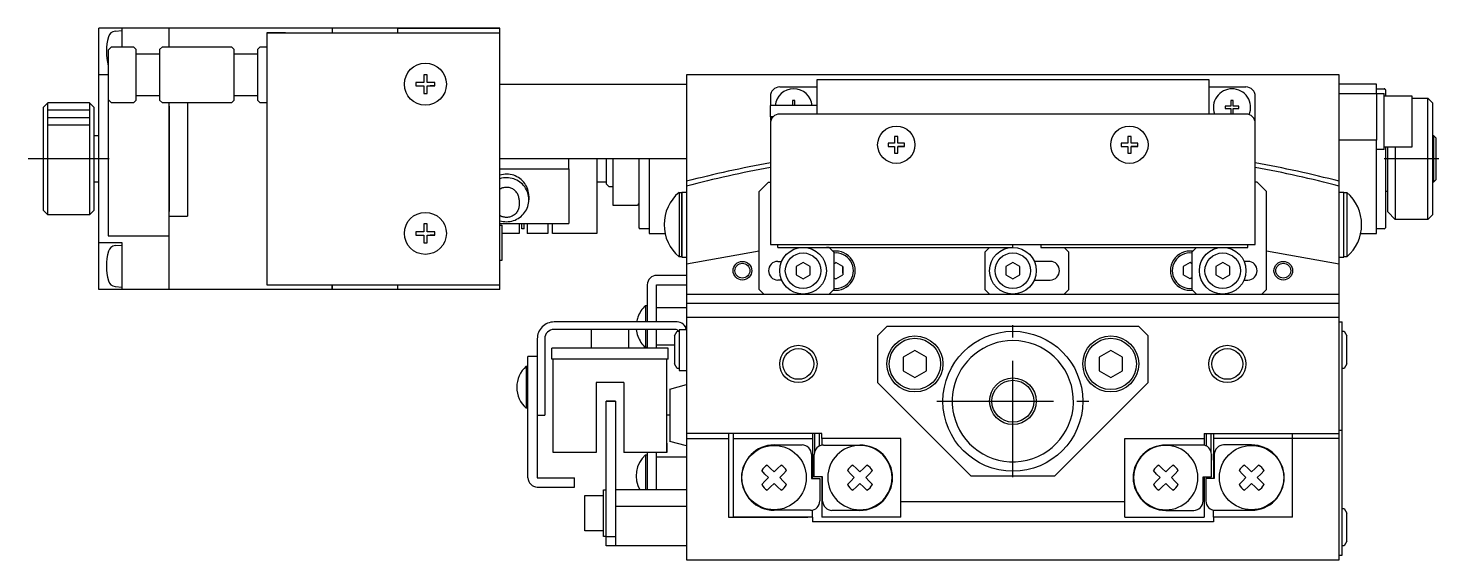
# Model space of a CAD drawing. Extents: x -87 to 396, y 22 to 492.
# Drawn here: x 73.3 to 224.6, y 435.3 to 492.3 of the extents above; entities that cross this region are included whole.
import ezdxf

# ---------------------------------------------------------------- set-up
doc = ezdxf.new("R2010")
doc.units = 0
doc.header["$LTSCALE"] = 10
doc.linetypes.add('CENTER', pattern=[2, 1.25, -0.25, 0.25, -0.25])
doc.layers.get('0').update_dxf_attribs({"linetype": 'CONTINUOUS'})
doc.layers.add('10', color=7, linetype='CONTINUOUS')

msp = doc.modelspace()

# ---------------------------------------------------------------- linework, layer by layer
at = {"color": 7, "linetype": 'CONTINUOUS'}
for p, q in [((80.917313, 464.324371), (80.917313, 492.324371)), ((123.917313, 492.324371), (80.917313, 492.324371)), ((82.649863, 492.007228), (83.417313, 492.074371)), ((83.417313, 490.324371), (83.417313, 492.324371)), ((88.427313, 490.324371), (88.427313, 492.324371)), ((98.917313, 491.824371), (123.917313, 491.824371)), ((98.917313, 491.824371), (98.917313, 490.824371)), ((100.917313, 491.824371), (98.917313, 491.824371)), ((100.917313, 491.824371), (112.417313, 491.824371)), ((105.917313, 492.324371), (105.917313, 491.824371)), ((112.417313, 491.824371), (112.917313, 491.824371)), ((112.917313, 492.324371), (112.917313, 491.824371)), ((112.917313, 492.324371), (123.917313, 492.324371)), ((112.917313, 491.824371), (123.417313, 491.824371)), ((115.417313, 492.324371), (117.417313, 492.324371)), ((115.417313, 492.324371), (119.417313, 492.324371)), ((117.417313, 492.324371), (119.417313, 492.324371)), ((123.917313, 464.324371), (123.917313, 492.324371)), ((81.917313, 489.977671), (82.258621, 490.324371)), ((82.258621, 490.324371), (84.617313, 490.324371)), ((84.617313, 490.324371), (84.917313, 490.024371)), ((87.417313, 490.024371), (87.717313, 490.324371)), ((87.717313, 490.324371), (95.117313, 490.324371)), ((95.117313, 490.324371), (95.417313, 490.024371)), ((97.917313, 490.024371), (98.217313, 490.324371)), ((98.217313, 490.324371), (98.917313, 490.324371)), ((98.917313, 490.824371), (98.917313, 465.824371)), ((81.917313, 489.977671), (81.917313, 470.074371)), ((84.917313, 484.624371), (84.917313, 490.024371)), ((84.917313, 489.574371), (87.417313, 489.574371)), ((87.417313, 490.024371), (87.417313, 484.624371)), ((95.417313, 484.624371), (95.417313, 490.024371)), ((95.417313, 489.574371), (97.917313, 489.574371)), ((97.917313, 490.024371), (97.917313, 484.624371)), ((81.917313, 487.324371), (80.917313, 487.324371)), ((115.737313, 487.33589), (115.737313, 486.504371)), ((116.097313, 487.33589), (115.737313, 487.33589)), ((116.097313, 486.504371), (116.097313, 487.33589)), ((213.917313, 487.324371), (143.917313, 487.324371)), ((143.917313, 487.324371), (143.917313, 461.324371)), ((213.917313, 461.324371), (213.917313, 487.324371)), ((114.905795, 486.504371), (114.905795, 486.144371)), ((115.737313, 486.504371), (114.905795, 486.504371)), ((114.905795, 486.144371), (115.737313, 486.144371)), ((114.905795, 486.144371), (115.402593, 486.144371)), ((115.737313, 486.144371), (115.737313, 485.312852)), ((116.928832, 486.504371), (116.097313, 486.504371)), ((116.097313, 486.144371), (116.928832, 486.144371)), ((116.097313, 485.312852), (116.097313, 486.144371)), ((116.928832, 486.144371), (116.432034, 486.144371)), ((116.928832, 486.144371), (116.928832, 486.504371)), ((123.917313, 486.324371), (143.917313, 486.324371)), ((153.917313, 486.024371), (157.917313, 486.024371)), ((157.917313, 486.824371), (199.917313, 486.824371)), ((157.917313, 483.124371), (157.917313, 486.824371)), ((199.917313, 486.824371), (199.917313, 483.124371)), ((199.917313, 486.024371), (203.917313, 486.024371)), ((217.917313, 486.324371), (213.917313, 486.324371)), ((217.917313, 485.324371), (217.917313, 486.324371)), ((217.917313, 485.824371), (218.717313, 485.824371)), ((218.917313, 485.074371), (218.917313, 485.624371)), ((74.917313, 483.824371), (75.417313, 484.324371)), ((79.917313, 484.324371), (75.417313, 484.324371)), ((79.917313, 484.324371), (80.417313, 483.824371)), ((82.258621, 484.324371), (81.917313, 484.671071)), ((84.617313, 484.324371), (82.258621, 484.324371)), ((84.917313, 484.624371), (84.617313, 484.324371)), ((87.417313, 485.074371), (84.917313, 485.074371)), ((87.717313, 484.324371), (87.417313, 484.624371)), ((95.117313, 484.324371), (87.717313, 484.324371)), ((88.427313, 483.977371), (88.427313, 484.324371)), ((90.417313, 484.324371), (90.417313, 483.977371)), ((95.417313, 484.624371), (95.117313, 484.324371)), ((97.917313, 485.074371), (95.417313, 485.074371)), ((98.217313, 484.324371), (97.917313, 484.624371)), ((98.917313, 484.324371), (98.217313, 484.324371)), ((115.737313, 485.312852), (116.097313, 485.312852)), ((152.917313, 485.024371), (152.917313, 484.024371)), ((155.542313, 484.574371), (155.292313, 484.574371)), ((155.292313, 484.574371), (155.292313, 484.024371)), ((155.542313, 484.024371), (155.542313, 484.574371)), ((202.292313, 484.574371), (202.292313, 483.949371)), ((202.542313, 484.574371), (202.292313, 484.574371)), ((202.542313, 483.949371), (202.542313, 484.574371)), ((204.917313, 482.624371), (204.917313, 485.024371)), ((213.917313, 485.324371), (217.917313, 485.324371)), ((217.917313, 485.324371), (217.917313, 480.324371)), ((217.917313, 485.324371), (218.717313, 485.324371)), ((218.717313, 479.324371), (218.717313, 485.324371)), ((218.717313, 485.074371), (221.717313, 485.074371)), ((221.717313, 485.074371), (221.717313, 479.574371)), ((221.717313, 484.824371), (223.417313, 484.824371)), ((223.417313, 471.824371), (223.417313, 484.824371)), ((223.417313, 484.824371), (223.917313, 484.324371)), ((223.917313, 484.324371), (223.917313, 472.324371)), ((74.917313, 483.824371), (74.917313, 478.324371)), ((80.417313, 472.824371), (80.417313, 483.824371)), ((88.417313, 483.977371), (88.427313, 483.977371)), ((88.427313, 472.671371), (88.427313, 483.977371)), ((88.427313, 483.977371), (88.427313, 472.671371)), ((90.417313, 483.977371), (90.417313, 472.671371)), ((157.917313, 484.024371), (152.917313, 484.024371)), ((152.917313, 482.824371), (152.917313, 484.024371)), ((153.203171, 482.824371), (152.917313, 482.824371)), ((152.917313, 482.824371), (153.203171, 482.824371)), ((152.917313, 482.824371), (152.917313, 482.624371)), ((203.917313, 483.124371), (153.917313, 483.124371)), ((202.292313, 483.949371), (201.667313, 483.949371)), ((201.667313, 483.949371), (201.667313, 483.699371)), ((201.667313, 483.699371), (202.292313, 483.699371)), ((202.292313, 483.699371), (202.292313, 483.124371)), ((203.167313, 483.949371), (202.542313, 483.949371)), ((202.542313, 483.124371), (202.542313, 483.699371)), ((202.542313, 483.699371), (203.167313, 483.699371)), ((203.167313, 483.699371), (203.167313, 483.949371)), ((152.917313, 482.124371), (152.917313, 470.124371)), ((204.917313, 470.124371), (204.917313, 482.124371)), ((80.417313, 480.824371), (80.917313, 480.824371)), ((165.530952, 480.004371), (165.530952, 479.644371)), ((166.237313, 480.004371), (165.530952, 480.004371)), ((165.530952, 479.644371), (166.237313, 479.644371)), ((165.530952, 479.644371), (166.237313, 479.644371)), ((166.597313, 480.710733), (166.237313, 480.710733)), ((166.237313, 480.710733), (166.237313, 480.004371)), ((166.237313, 479.644371), (166.237313, 478.93801)), ((166.597313, 480.004371), (166.597313, 480.710733)), ((167.303675, 480.004371), (166.597313, 480.004371)), ((166.597313, 479.644371), (167.303675, 479.644371)), ((166.597313, 478.93801), (166.597313, 479.644371)), ((167.303675, 479.644371), (166.597313, 479.644371)), ((167.303675, 479.644371), (167.303675, 480.004371)), ((190.530952, 480.004371), (190.530952, 479.644371)), ((191.237313, 480.004371), (190.530952, 480.004371)), ((190.530952, 479.644371), (191.237313, 479.644371)), ((190.530952, 479.644371), (191.237313, 479.644371)), ((191.597313, 480.710733), (191.237313, 480.710733)), ((191.237313, 480.710733), (191.237313, 480.004371)), ((191.237313, 479.644371), (191.237313, 478.93801)), ((191.597313, 480.004371), (191.597313, 480.710733)), ((192.303675, 480.004371), (191.597313, 480.004371)), ((191.597313, 479.644371), (192.303675, 479.644371)), ((191.597313, 478.93801), (191.597313, 479.644371)), ((192.303675, 479.644371), (191.597313, 479.644371)), ((192.303675, 479.644371), (192.303675, 480.004371)), ((217.917313, 480.324371), (213.917313, 480.324371)), ((217.917313, 470.324371), (217.917313, 480.324371)), ((221.717313, 479.574371), (218.717313, 479.574371)), ((218.917313, 471.024371), (218.917313, 479.574371)), ((219.117313, 478.324371), (219.117313, 479.574371)), ((219.917313, 479.574371), (219.917313, 478.324371)), ((223.917333, 480.824371), (224.017313, 480.824371)), ((224.017313, 480.824371), (224.017313, 475.824371)), ((224.017313, 480.824371), (224.267313, 480.574371)), ((224.267313, 480.574371), (224.317313, 480.524371)), ((224.317313, 476.124371), (224.317313, 480.524371)), ((74.917313, 478.324371), (74.917313, 472.824371)), ((143.917313, 478.324371), (123.917313, 478.324371)), ((131.317314, 477.262264), (131.317314, 478.324371)), ((134.317313, 478.324371), (134.317313, 470.324371)), ((135.317313, 478.324371), (135.317313, 475.624371)), ((136.067313, 473.324371), (136.067313, 478.324371)), ((138.817313, 478.324371), (138.817313, 470.974371)), ((139.917313, 478.324371), (139.917313, 470.324371)), ((166.237313, 478.93801), (166.597313, 478.93801)), ((191.237313, 478.93801), (191.597313, 478.93801)), ((218.717313, 479.324371), (217.917313, 479.324371)), ((219.117313, 472.624371), (219.117313, 478.324371)), ((219.917313, 478.324371), (219.917313, 478.056546)), ((219.917313, 478.056546), (219.917313, 471.824371)), ((123.917313, 477.262264), (131.317314, 477.262264)), ((124.09781, 476.617432), (123.917313, 476.570852)), ((124.281447, 476.650104), (124.09781, 476.617432)), ((124.467116, 476.668669), (124.281447, 476.650104)), ((124.653693, 476.673017), (124.467116, 476.668669)), ((124.84005, 476.66312), (124.653693, 476.673017)), ((125.02506, 476.639038), (124.84005, 476.66312)), ((125.207605, 476.600917), (125.02506, 476.639038)), ((125.38658, 476.548988), (125.207605, 476.600917)), ((125.560903, 476.483565), (125.38658, 476.548988)), ((131.317314, 477.262264), (131.317314, 471.372501)), ((80.917313, 475.824371), (80.417313, 475.824371)), ((124.09781, 476.235814), (123.917313, 476.189234)), ((124.00646, 475.117538), (123.917313, 475.068895)), ((124.099093, 475.159435), (124.00646, 475.117538)), ((124.281447, 476.268486), (124.09781, 476.235814)), ((124.194684, 475.194348), (124.099093, 475.159435)), ((124.292687, 475.222077), (124.194684, 475.194348)), ((124.467116, 476.287051), (124.281447, 476.268486)), ((124.392543, 475.242464), (124.292687, 475.222077)), ((124.493682, 475.255392), (124.392543, 475.242464)), ((124.653693, 476.291399), (124.467116, 476.287051)), ((124.595527, 475.260788), (124.493682, 475.255392)), ((124.697496, 475.258621), (124.595527, 475.260788)), ((124.84005, 476.281502), (124.653693, 476.291399)), ((124.799007, 475.248904), (124.697496, 475.258621)), ((124.899482, 475.231691), (124.799007, 475.248904)), ((125.02506, 476.25742), (124.84005, 476.281502)), ((124.998346, 475.207081), (124.899482, 475.231691)), ((125.095035, 475.175215), (124.998346, 475.207081)), ((125.207605, 476.219299), (125.02506, 476.25742)), ((125.188997, 475.136274), (125.095035, 475.175215)), ((125.279696, 475.090481), (125.188997, 475.136274)), ((125.38658, 476.16737), (125.207605, 476.219299)), ((125.366614, 475.038097), (125.279696, 475.090481)), ((125.449256, 474.979421), (125.366614, 475.038097)), ((125.560903, 476.101947), (125.38658, 476.16737)), ((125.527149, 474.914788), (125.449256, 474.979421)), ((125.72952, 476.405042), (125.560903, 476.483565)), ((125.72952, 476.023424), (125.560903, 476.101947)), ((125.891412, 476.313896), (125.72952, 476.405042)), ((125.891412, 475.932278), (125.72952, 476.023424)), ((126.0456, 476.210676), (125.891412, 476.313896)), ((126.0456, 475.829058), (125.891412, 475.932278)), ((126.19115, 476.096008), (126.0456, 476.210676)), ((126.19115, 475.71439), (126.0456, 475.829058)), ((126.327184, 475.970585), (126.19115, 476.096008)), ((126.327184, 475.588967), (126.19115, 475.71439)), ((126.452878, 475.835165), (126.327184, 475.970585)), ((126.452878, 475.453547), (126.327184, 475.588967)), ((126.567473, 475.690567), (126.452878, 475.835165)), ((126.567473, 475.308949), (126.452878, 475.453547)), ((126.670275, 475.537665), (126.567473, 475.690567)), ((126.670275, 475.156047), (126.567473, 475.308949)), ((126.760663, 475.377384), (126.670275, 475.537665)), ((126.760663, 474.995766), (126.670275, 475.156047)), ((126.83809, 475.210693), (126.760663, 475.377384)), ((126.83809, 474.829075), (126.760663, 474.995766)), ((126.902088, 475.038601), (126.83809, 475.210693)), ((126.95227, 474.862147), (126.902088, 475.038601)), ((135.317313, 475.824371), (134.317313, 475.824371)), ((135.617313, 475.324371), (135.317313, 475.624371)), ((136.067294, 475.324371), (135.617313, 475.324371)), ((152.717313, 475.824371), (151.717313, 474.824371)), ((152.717313, 475.824371), (152.917313, 475.824371)), ((205.117313, 475.824371), (204.917313, 475.824371)), ((205.117313, 475.824371), (206.117313, 474.824371)), ((224.017313, 475.824371), (223.917333, 475.824371)), ((224.267313, 476.074371), (224.017313, 475.824371)), ((224.317313, 476.124371), (224.267313, 476.074371)), ((125.599848, 474.844566), (125.527149, 474.914788)), ((125.66694, 474.769158), (125.599848, 474.844566)), ((125.72804, 474.688992), (125.66694, 474.769158)), ((125.7828, 474.604527), (125.72804, 474.688992)), ((125.830908, 474.516245), (125.7828, 474.604527)), ((125.872089, 474.42465), (125.830908, 474.516245)), ((125.906108, 474.330264), (125.872089, 474.42465)), ((125.932771, 474.233626), (125.906108, 474.330264)), ((125.951925, 474.135289), (125.932771, 474.233626)), ((125.963462, 474.035812), (125.951925, 474.135289)), ((125.967314, 473.935764), (125.963462, 474.035812)), ((125.967314, 473.935764), (125.967314, 473.363337)), ((126.902088, 474.656983), (126.83809, 474.829075)), ((126.95227, 474.480529), (126.902088, 474.656983)), ((126.951002, 473.385789), (126.987766, 473.567219)), ((126.988333, 474.682399), (126.95227, 474.862147)), ((126.988333, 474.300781), (126.95227, 474.480529)), ((126.987766, 473.567219), (127.009916, 473.750922)), ((127.010058, 474.500444), (126.988333, 474.682399)), ((127.010058, 474.118826), (126.988333, 474.300781)), ((127.009916, 473.750922), (127.017314, 473.935764)), ((127.017314, 474.317382), (127.010058, 474.500444)), ((127.017314, 473.935764), (127.010058, 474.118826)), ((127.017314, 474.317382), (127.017314, 473.935764)), ((138.817313, 473.524371), (138.617313, 473.324371)), ((143.117313, 474.710909), (143.117313, 467.810909)), ((143.117313, 474.710909), (143.417313, 474.710909)), ((143.417313, 474.760909), (143.917313, 474.760909)), ((143.417313, 467.760909), (143.417313, 474.760909)), ((143.417313, 474.710909), (143.417313, 471.260482)), ((151.717313, 464.324371), (151.717313, 474.824371)), ((206.117313, 464.324371), (206.117313, 474.824371)), ((213.917313, 474.760909), (214.417313, 474.760909)), ((214.417313, 474.710909), (214.417313, 474.760909)), ((214.417313, 467.760909), (214.417313, 474.760909)), ((214.417313, 474.710909), (214.717313, 474.710909)), ((214.717313, 474.710909), (214.717313, 467.810909)), ((219.117313, 474.824371), (218.917313, 474.824371)), ((75.417313, 472.324371), (74.917313, 472.824371)), ((79.917313, 472.324371), (75.417313, 472.324371)), ((80.417313, 472.824371), (79.917313, 472.324371)), ((88.417313, 472.671371), (88.427313, 472.671371)), ((88.427313, 472.171371), (88.427313, 472.671371)), ((88.427313, 472.171371), (90.417313, 472.171371)), ((88.427313, 465.479139), (88.427313, 472.171371)), ((90.417313, 472.671371), (90.417313, 472.171371)), ((123.997533, 472.186051), (123.917313, 472.230207)), ((124.08063, 472.147359), (123.997533, 472.186051)), ((124.166217, 472.114311), (124.08063, 472.147359)), ((124.253898, 472.08706), (124.166217, 472.114311)), ((124.343266, 472.065732), (124.253898, 472.08706)), ((124.433906, 472.050427), (124.343266, 472.065732)), ((124.525397, 472.041216), (124.433906, 472.050427)), ((124.617314, 472.038141), (124.525397, 472.041216)), ((124.723234, 472.042226), (124.617314, 472.038141)), ((124.828501, 472.054456), (124.723234, 472.042226)), ((124.932466, 472.074756), (124.828501, 472.054456)), ((125.034487, 472.103), (124.932466, 472.074756)), ((125.133937, 472.139015), (125.034487, 472.103)), ((125.230202, 472.182578), (125.133937, 472.139015)), ((125.322688, 472.233421), (125.230202, 472.182578)), ((125.410825, 472.291231), (125.322688, 472.233421)), ((125.494069, 472.35565), (125.410825, 472.291231)), ((125.571909, 472.426282), (125.494069, 472.35565)), ((125.643863, 472.502691), (125.571909, 472.426282)), ((125.709487, 472.584406), (125.643863, 472.502691)), ((125.768379, 472.670924), (125.709487, 472.584406)), ((125.820173, 472.761711), (125.768379, 472.670924)), ((125.864552, 472.856206), (125.820173, 472.761711)), ((125.901241, 472.953829), (125.864552, 472.856206)), ((125.871311, 471.927025), (126.027999, 472.029797)), ((125.930014, 473.053976), (125.901241, 472.953829)), ((125.950694, 473.156031), (125.930014, 473.053976)), ((125.963153, 473.259364), (125.950694, 473.156031)), ((125.967314, 473.363337), (125.963153, 473.259364)), ((126.027999, 472.029797), (126.17599, 472.14432)), ((126.17599, 472.14432), (126.314371, 472.269888)), ((126.314371, 472.269888), (126.442289, 472.405726)), ((126.442289, 472.405726), (126.558955, 472.550998)), ((126.558955, 472.550998), (126.663651, 472.704807)), ((126.663651, 472.704807), (126.75573, 472.866206)), ((126.75573, 472.866206), (126.834625, 473.034198)), ((126.834625, 473.034198), (126.89985, 473.207749)), ((126.89985, 473.207749), (126.951002, 473.385789)), ((138.317313, 473.324371), (136.067313, 473.324371)), ((138.617313, 473.324371), (138.317313, 473.324371)), ((219.917313, 471.824371), (219.117313, 472.624371)), ((223.917313, 472.324371), (223.417313, 471.824371)), ((114.905795, 470.504371), (114.905795, 470.144371)), ((115.737313, 470.504371), (114.905795, 470.504371)), ((115.737313, 471.33589), (115.737313, 470.504371)), ((116.097313, 471.33589), (115.737313, 471.33589)), ((116.097313, 470.504371), (116.097313, 471.33589)), ((116.928832, 470.504371), (116.097313, 470.504371)), ((116.928832, 470.144371), (116.928832, 470.504371)), ((123.917313, 471.682294), (124.088934, 471.637663)), ((123.917313, 471.372501), (131.317314, 471.372501)), ((123.917313, 471.200051), (124.117314, 471.200051)), ((124.088934, 471.637663), (124.263446, 471.605608)), ((124.117314, 471.200051), (124.117314, 467.400051)), ((124.263446, 471.605608), (124.439895, 471.586305)), ((124.439895, 471.586305), (124.617314, 471.579859)), ((124.617314, 471.579859), (124.805616, 471.587121)), ((124.805616, 471.587121), (124.992757, 471.608864)), ((124.992757, 471.608864), (125.177583, 471.644953)), ((125.177583, 471.644953), (125.358955, 471.695165)), ((125.358955, 471.695165), (125.535755, 471.759192)), ((125.535755, 471.759192), (125.706892, 471.836637)), ((125.706892, 471.836637), (125.871311, 471.927025)), ((125.967313, 471.372501), (125.967313, 470.324371)), ((126.267313, 470.824371), (126.267313, 471.372501)), ((126.517313, 470.824371), (126.267313, 470.824371)), ((126.517313, 470.824371), (126.517313, 471.372501)), ((126.817313, 471.372501), (126.817313, 470.324371)), ((129.067313, 471.372501), (129.067313, 470.324371)), ((129.567313, 470.324371), (129.567313, 471.372501)), ((139.917313, 470.824371), (138.967313, 470.824371)), ((143.417313, 471.260482), (143.417313, 467.810909)), ((218.717313, 470.824371), (217.917313, 470.824371)), ((223.417313, 471.824371), (219.917313, 471.824371)), ((83.417313, 469.324371), (80.917313, 469.324371)), ((81.917313, 470.074371), (88.417313, 470.074371)), ((82.649863, 469.007228), (83.417313, 469.074371)), ((83.417313, 464.324371), (83.417313, 469.324371)), ((114.905795, 470.144371), (115.737313, 470.144371)), ((114.905795, 470.144371), (115.402593, 470.144371)), ((115.737313, 470.144371), (115.737313, 469.312852)), ((115.737313, 469.312852), (116.097313, 469.312852)), ((116.097313, 470.144371), (116.928832, 470.144371)), ((116.097313, 469.312852), (116.097313, 470.144371)), ((116.928832, 470.144371), (116.432034, 470.144371)), ((125.967313, 470.324371), (124.117314, 470.324371)), ((129.067313, 470.324371), (126.817313, 470.324371)), ((134.317313, 470.324371), (129.567313, 470.324371)), ((139.917313, 470.324371), (141.615413, 470.324371)), ((152.917313, 470.124371), (152.917313, 469.124371)), ((152.917313, 469.124371), (204.917313, 469.124371)), ((153.717313, 468.824371), (153.717313, 469.124371)), ((178.917313, 468.824371), (178.917313, 469.124371)), ((181.917313, 469.124371), (181.917313, 468.824371)), ((204.117313, 468.824371), (204.117313, 469.124371)), ((204.917313, 469.124371), (204.917313, 470.124371)), ((216.219214, 470.324371), (217.917313, 470.324371)), ((143.417313, 467.810909), (143.117313, 467.810909)), ((143.417313, 467.760909), (143.917313, 467.760909)), ((143.917313, 467.061101), (151.717313, 468.436452)), ((153.717313, 468.824371), (178.917313, 468.824371)), ((159.217313, 468.824371), (158.924619, 468.824371)), ((159.717313, 468.324371), (159.217313, 468.824371)), ((159.717313, 468.324371), (159.217313, 468.824371)), ((159.717313, 468.324371), (159.717313, 464.324371)), ((175.917313, 468.324371), (176.417313, 468.824371)), ((175.917313, 468.324371), (175.917313, 464.324371)), ((181.917313, 468.824371), (204.117313, 468.824371)), ((184.417313, 468.824371), (184.917313, 468.324371)), ((184.917313, 464.324371), (184.917313, 468.324371)), ((198.117313, 468.324371), (198.617313, 468.824371)), ((198.117313, 468.324371), (198.117313, 464.324371)), ((206.117313, 468.436452), (213.917313, 467.061101)), ((213.917313, 467.760909), (214.417313, 467.760909)), ((214.417313, 467.760909), (214.417313, 467.810909)), ((214.717313, 467.810909), (214.417313, 467.810909)), ((124.117314, 467.400051), (123.917313, 467.400051)), ((153.717313, 467.324371), (154.126026, 467.324371)), ((156.417313, 467.190397), (155.667313, 466.757384)), ((155.667313, 466.757384), (155.667313, 465.891358)), ((157.167313, 466.757384), (156.417313, 467.190397)), ((157.167313, 465.891358), (157.167313, 466.757384)), ((159.717313, 467.074926), (159.917313, 467.190397)), ((160.667313, 466.757384), (159.917313, 467.190397)), ((160.667313, 466.051629), (160.667313, 466.757384)), ((160.667313, 466.757384), (160.667313, 465.891358)), ((178.917313, 467.190397), (178.167313, 466.757384)), ((178.167313, 466.757384), (178.167313, 465.891358)), ((179.667313, 466.757384), (178.917313, 467.190397)), ((179.667313, 465.891358), (179.667313, 466.757384)), ((182.917313, 467.324371), (181.208601, 467.324371)), ((197.917313, 467.190397), (197.167313, 466.757384)), ((197.167313, 466.757384), (197.167313, 465.891358)), ((198.117313, 467.074926), (197.917313, 467.190397)), ((201.417313, 467.190397), (200.667313, 466.757384)), ((200.667313, 466.757384), (200.667313, 465.891358)), ((202.167313, 466.757384), (201.417313, 467.190397)), ((202.167313, 465.891358), (202.167313, 466.757384)), ((204.117313, 467.324371), (203.708601, 467.324371)), ((82.635324, 464.642786), (83.417313, 464.574371)), ((88.427313, 464.324371), (88.427313, 465.479139)), ((98.917313, 465.824371), (98.917313, 464.824371)), ((98.917313, 464.824371), (123.917313, 464.824371)), ((105.917313, 464.824371), (105.917313, 464.324371)), ((105.927313, 464.324371), (105.927313, 464.824371)), ((112.917313, 464.824371), (112.917313, 464.324371)), ((139.717313, 464.824371), (139.717313, 460.824371)), ((143.917313, 465.824371), (140.717313, 465.824371)), ((140.717313, 460.824371), (140.717313, 464.824371)), ((140.717313, 464.824371), (143.917313, 464.824371)), ((154.126026, 465.324371), (153.717313, 465.324371)), ((155.667313, 465.891358), (156.417313, 465.458346)), ((156.417313, 465.458346), (157.167313, 465.891358)), ((159.717313, 465.573816), (159.917313, 465.458346)), ((159.917313, 465.458346), (160.667313, 465.891358)), ((178.167313, 465.891358), (178.917313, 465.458346)), ((178.917313, 465.458346), (179.667313, 465.891358)), ((181.208601, 465.324371), (182.917313, 465.324371)), ((197.917313, 465.458346), (197.167313, 465.891358)), ((198.117313, 465.573816), (197.917313, 465.458346)), ((200.667313, 465.891358), (201.417313, 465.458346)), ((201.417313, 465.458346), (202.167313, 465.891358)), ((203.708601, 465.324371), (204.117313, 465.324371)), ((123.917313, 464.324371), (80.917313, 464.324371)), ((143.917313, 463.824371), (213.917313, 463.824371)), ((151.717313, 464.324371), (152.217313, 463.824371)), ((159.217313, 463.824371), (159.717313, 464.324371)), ((159.217313, 463.824371), (159.717313, 464.324371)), ((176.417313, 463.824371), (175.917313, 464.324371)), ((184.917313, 464.324371), (184.417313, 463.824371)), ((198.617313, 463.824371), (198.117313, 464.324371)), ((206.117313, 464.324371), (205.617313, 463.824371)), ((139.532999, 462.574371), (139.532999, 460.824371)), ((139.532999, 462.574371), (139.717313, 462.574371)), ((143.917313, 462.324371), (140.717313, 462.324371)), ((143.917313, 462.824371), (213.917313, 462.824371)), ((142.917313, 460.824371), (129.717313, 460.824371)), ((142.717313, 460.024371), (129.717313, 460.024371)), ((133.717313, 458.024371), (133.717313, 460.024371)), ((137.717313, 460.024371), (137.717313, 458.024371)), ((138.698725, 461.335889), (138.693839, 461.338273)), ((139.532999, 460.024371), (139.532999, 458.074371)), ((139.717313, 460.024371), (139.717313, 458.024371)), ((140.717313, 458.024371), (140.717313, 460.024371)), ((143.117313, 460.024371), (143.897109, 460.024371)), ((143.117313, 460.024371), (143.117313, 455.624371)), ((143.917313, 460.324371), (143.783337, 460.324371)), ((143.897109, 460.024371), (143.917313, 459.824371)), ((143.917313, 461.324371), (213.917313, 461.324371)), ((143.917313, 461.324371), (143.917313, 435.324371)), ((164.417313, 459.324371), (165.417313, 460.324371)), ((192.417313, 460.324371), (165.417313, 460.324371)), ((192.417313, 460.324371), (193.417313, 459.324371)), ((213.917313, 435.324371), (213.917313, 461.324371)), ((213.917313, 460.824371), (214.217313, 460.824371)), ((214.217313, 435.824371), (214.217313, 460.824371)), ((127.917313, 459.024371), (127.917313, 444.124371)), ((128.717313, 459.024371), (128.717313, 450.824371)), ((138.693839, 459.310469), (138.698725, 459.312853)), ((142.617313, 459.324371), (142.905987, 459.824371)), ((142.617313, 459.324371), (142.617313, 456.324371)), ((142.905987, 459.824371), (143.117313, 459.824371)), ((164.417313, 459.324371), (164.417313, 454.324371)), ((193.417313, 454.324371), (193.417313, 459.324371)), ((214.217313, 459.824371), (214.428637, 459.824371)), ((214.428637, 459.824371), (214.717313, 459.324371)), ((214.717313, 456.324371), (214.717313, 459.324371)), ((127.917313, 457.124371), (126.917313, 457.124371)), ((126.917313, 444.124371), (126.917313, 457.124371)), ((129.467313, 456.824371), (129.467313, 458.024371)), ((141.967313, 458.024371), (129.467313, 458.024371)), ((141.967313, 456.824371), (129.467313, 456.824371)), ((129.617313, 446.824371), (129.617313, 456.824371)), ((139.717313, 458.074371), (139.532999, 458.074371)), ((142.617313, 458.324371), (140.717313, 458.324371)), ((141.817313, 446.824371), (141.817313, 456.824371)), ((141.817313, 447.824371), (141.817313, 456.824371)), ((141.967313, 456.824371), (141.967313, 458.024371)), ((168.417313, 457.767747), (167.167313, 457.046059)), ((167.167313, 457.046059), (167.167313, 455.602683)), ((169.667313, 457.046059), (168.417313, 457.767747)), ((169.667313, 455.602683), (169.667313, 457.046059)), ((189.417313, 457.767747), (188.167313, 457.046059)), ((188.167313, 457.046059), (188.167313, 455.602683)), ((190.667313, 457.046059), (189.417313, 457.767747)), ((190.667313, 455.602683), (190.667313, 457.046059)), ((126.732999, 456.074371), (126.732999, 453.824371)), ((126.732999, 456.074371), (126.917313, 456.074371)), ((142.905987, 455.824371), (142.617313, 456.324371)), ((143.117313, 455.824371), (142.905987, 455.824371)), ((143.117313, 455.624371), (143.917313, 455.624371)), ((167.167313, 455.602683), (168.417313, 454.880995)), ((168.417313, 454.880995), (169.667313, 455.602683)), ((188.167313, 455.602683), (189.417313, 454.880995)), ((189.417313, 454.880995), (190.667313, 455.602683)), ((214.428637, 455.824371), (214.217313, 455.824371)), ((214.717313, 456.324371), (214.428637, 455.824371)), ((125.898725, 454.835891), (125.893839, 454.838273)), ((125.898725, 454.835891), (125.893839, 454.838273)), ((126.732999, 453.824371), (126.732999, 451.574371)), ((134.217313, 454.324371), (134.217313, 446.824371)), ((137.217313, 454.324371), (134.217313, 454.324371)), ((134.217313, 454.324371), (134.217313, 450.324371)), ((137.217313, 454.324371), (137.217313, 446.824371)), ((142.117313, 453.634883), (143.917313, 454.117191)), ((174.417313, 444.324371), (164.417313, 454.324371)), ((193.417313, 454.324371), (183.417313, 444.324371)), ((125.893839, 452.810469), (125.898725, 452.812853)), ((136.317313, 452.324371), (135.317313, 452.324371)), ((135.317313, 452.324371), (136.317313, 452.324371)), ((135.317313, 436.824371), (135.317313, 452.324371)), ((136.317313, 452.324371), (136.317313, 436.824371)), ((142.117313, 453.634883), (142.117313, 448.013859)), ((126.917313, 451.574371), (126.732999, 451.574371)), ((127.917313, 450.824371), (128.717313, 450.824371)), ((142.117313, 450.824371), (141.817313, 450.824371)), ((134.217313, 447.824371), (134.217313, 446.824371)), ((141.817313, 447.824371), (141.817313, 446.824371)), ((143.917313, 447.531551), (142.117313, 448.013859)), ((158.417313, 448.868883), (143.917313, 448.868883)), ((143.917313, 448.343865), (148.417313, 448.343865)), ((148.417313, 448.868883), (148.417313, 439.908913)), ((148.917313, 448.868883), (148.917313, 448.343865)), ((148.917313, 448.343865), (148.917313, 439.908913)), ((148.917313, 448.343863), (157.417313, 448.343863)), ((157.417313, 448.868883), (157.417313, 444.034913)), ((157.667311, 446.938621), (157.667311, 448.868883)), ((158.167311, 448.868883), (158.167311, 448.831765)), ((158.167311, 448.718613), (158.167311, 448.868883)), ((158.167311, 447.519399), (158.167311, 448.868883)), ((158.167311, 448.831765), (158.167311, 448.868883)), ((158.417311, 447.978639), (158.417311, 447.606167)), ((158.417313, 448.343865), (158.417313, 448.868883)), ((158.917311, 448.343865), (158.417313, 448.343865)), ((158.417313, 448.343865), (158.417313, 447.978639)), ((166.417311, 448.343865), (158.917311, 448.343865)), ((166.417311, 448.343863), (158.917311, 448.343863)), ((166.917313, 448.343865), (166.417311, 448.343865)), ((166.917313, 439.908911), (166.917313, 448.343865)), ((190.917313, 439.908911), (190.917313, 448.343865)), ((190.917313, 448.343865), (191.417313, 448.343865)), ((191.417313, 448.343865), (198.917313, 448.343865)), ((191.417313, 448.343863), (198.917313, 448.343863)), ((198.917313, 448.343865), (199.417313, 448.343865)), ((199.417313, 448.868883), (213.917313, 448.868883)), ((199.417313, 448.868883), (199.417313, 447.606167)), ((199.667313, 447.519399), (199.667313, 448.868883)), ((199.667313, 447.519399), (199.667313, 448.718613)), ((200.167313, 446.938621), (200.167313, 448.868883)), ((200.417313, 448.868883), (200.417313, 444.034913)), ((213.917313, 448.343863), (200.417313, 448.343863)), ((208.917313, 447.978639), (208.917313, 448.868883)), ((208.917313, 439.908913), (208.917313, 447.978639)), ((214.217313, 449.199301), (213.917313, 449.199301)), ((134.217313, 446.824371), (129.617313, 446.824371)), ((141.817313, 446.824371), (137.217313, 446.824371)), ((139.532999, 446.574371), (139.532999, 442.824371)), ((139.532999, 446.574371), (139.717313, 446.574371)), ((139.717313, 446.824371), (139.717313, 442.824371)), ((140.717313, 442.824371), (140.717313, 446.824371)), ((143.917313, 446.324371), (140.717313, 446.324371)), ((153.317311, 447.634913), (156.317311, 447.634913)), ((157.317311, 446.634913), (157.317311, 444.034913)), ((157.317311, 446.634913), (157.317311, 444.034913)), ((157.617311, 444.226371), (157.617311, 446.626371)), ((158.617311, 447.626371), (162.517311, 447.626371)), ((199.217313, 447.626371), (195.317313, 447.626371)), ((200.217313, 444.226371), (200.217313, 446.626371)), ((200.417313, 446.005861), (200.417313, 446.698973)), ((200.517313, 446.634913), (200.517313, 444.034913)), ((200.517313, 446.634913), (200.517313, 444.034913)), ((204.517313, 447.634913), (201.517313, 447.634913)), ((152.334039, 444.511119), (151.98134, 444.88329)), ((152.568935, 445.470884), (152.941106, 445.118186)), ((152.941106, 445.118186), (153.317312, 444.750668)), ((153.317311, 444.750668), (153.693517, 445.118186)), ((153.693517, 445.118186), (154.065688, 445.470884)), ((154.653282, 444.88329), (154.300584, 444.511119)), ((161.534039, 444.511119), (161.18134, 444.88329)), ((161.768935, 445.470884), (162.141106, 445.118186)), ((162.141106, 445.118186), (162.517312, 444.750668)), ((162.517311, 444.750668), (162.893517, 445.118186)), ((162.893517, 445.118186), (163.265688, 445.470884)), ((163.853282, 444.88329), (163.500584, 444.511119)), ((194.334041, 444.511119), (193.981342, 444.88329)), ((194.568939, 445.470884), (194.94111, 445.118186)), ((194.94111, 445.118186), (195.317316, 444.750668)), ((195.317313, 444.750668), (195.693519, 445.118186)), ((195.693519, 445.118186), (196.06569, 445.470884)), ((196.653284, 444.88329), (196.300586, 444.511119)), ((203.534041, 444.511119), (203.181342, 444.88329)), ((203.768939, 445.470884), (204.14111, 445.118186)), ((204.14111, 445.118186), (204.517316, 444.750668)), ((204.517313, 444.750668), (204.893519, 445.118186)), ((204.893519, 445.118186), (205.26569, 445.470884)), ((205.853284, 444.88329), (205.500586, 444.511119)), ((127.917313, 444.124371), (131.917313, 444.124371)), ((131.917313, 443.124371), (131.917313, 444.124371)), ((151.98134, 443.386536), (152.334039, 443.758707)), ((152.701557, 444.134913), (152.334039, 444.511119)), ((152.334039, 443.758707), (152.701557, 444.134913)), ((153.317312, 443.519159), (152.941106, 443.151641)), ((153.693517, 443.151641), (153.317311, 443.519159)), ((154.300584, 444.511119), (153.933066, 444.134913)), ((153.933066, 444.134913), (154.300584, 443.758707)), ((154.300584, 443.758707), (154.653282, 443.386536)), ((157.317311, 444.034913), (158.217311, 444.034913)), ((158.517311, 444.226371), (157.617311, 444.226371)), ((158.217311, 444.034913), (158.217311, 441.634913)), ((158.217311, 444.034913), (158.217311, 441.634913)), ((158.417313, 444.226371), (158.417313, 442.592549)), ((158.517311, 441.626371), (158.517311, 444.226371)), ((161.18134, 443.386536), (161.534039, 443.758707)), ((161.901557, 444.134913), (161.534039, 444.511119)), ((161.534039, 443.758707), (161.901557, 444.134913)), ((162.517312, 443.519159), (162.141106, 443.151641)), ((162.893517, 443.151641), (162.517311, 443.519159)), ((163.500584, 444.511119), (163.133066, 444.134913)), ((163.133066, 444.134913), (163.500584, 443.758707)), ((163.500584, 443.758707), (163.853282, 443.386536)), ((174.417313, 444.324371), (183.417313, 444.324371)), ((193.981342, 443.386536), (194.334041, 443.758707)), ((194.701559, 444.134913), (194.334041, 444.511119)), ((194.334041, 443.758707), (194.701559, 444.134913)), ((195.317316, 443.519159), (194.94111, 443.151641)), ((195.693519, 443.151641), (195.317313, 443.519159)), ((196.300586, 444.511119), (195.933068, 444.134913)), ((195.933068, 444.134913), (196.300586, 443.758707)), ((196.300586, 443.758707), (196.653284, 443.386536)), ((199.317313, 441.626371), (199.317313, 444.226371)), ((199.317313, 444.226371), (200.217313, 444.226371)), ((199.417313, 444.226371), (199.417313, 439.908911)), ((200.517313, 444.034913), (199.617313, 444.034913)), ((199.617313, 444.034913), (199.617313, 441.634913)), ((199.617313, 444.034913), (199.617313, 441.634913)), ((199.667313, 444.226371), (199.667313, 444.034913)), ((200.167313, 444.034913), (200.167313, 444.226371)), ((203.181342, 443.386536), (203.534041, 443.758707)), ((203.901559, 444.134913), (203.534041, 444.511119)), ((203.534041, 443.758707), (203.901559, 444.134913)), ((204.517316, 443.519159), (204.14111, 443.151641)), ((204.893519, 443.151641), (204.517313, 443.519159)), ((205.500586, 444.511119), (205.133068, 444.134913)), ((205.133068, 444.134913), (205.500586, 443.758707)), ((205.500586, 443.758707), (205.853284, 443.386536)), ((127.917313, 443.124371), (131.917313, 443.124371)), ((133.017313, 438.424371), (133.017313, 442.224371)), ((133.017313, 442.224371), (135.017313, 442.224371)), ((135.017313, 437.824371), (135.017313, 442.824371)), ((135.017313, 442.824371), (135.317313, 442.824371)), ((143.917313, 442.824371), (136.317313, 442.824371)), ((152.941106, 443.151641), (152.568935, 442.798942)), ((154.065688, 442.798942), (153.693517, 443.151641)), ((158.417311, 442.592549), (158.417311, 439.908911)), ((162.141106, 443.151641), (161.768935, 442.798942)), ((163.265688, 442.798942), (162.893517, 443.151641)), ((194.94111, 443.151641), (194.568939, 442.798942)), ((196.06569, 442.798942), (195.693519, 443.151641)), ((204.14111, 443.151641), (203.768939, 442.798942)), ((205.26569, 442.798942), (204.893519, 443.151641)), ((136.317313, 441.061101), (143.917313, 441.061101)), ((157.217311, 440.634913), (153.317311, 440.634913)), ((157.417311, 440.655117), (157.417311, 440.609857)), ((157.417313, 440.609857), (157.417313, 440.655117)), ((157.417313, 439.908913), (157.417313, 440.571007)), ((162.517311, 440.626371), (159.517311, 440.626371)), ((190.917313, 441.524371), (166.917313, 441.524371)), ((195.317313, 440.626371), (198.317313, 440.626371)), ((200.417313, 440.655117), (200.417313, 440.609857)), ((200.417313, 440.609857), (200.417313, 440.655117)), ((200.417313, 439.908913), (200.417313, 440.571007)), ((200.617313, 440.634913), (204.517313, 440.634913)), ((214.217313, 440.824371), (214.428637, 440.824371)), ((214.428637, 440.824371), (214.717313, 440.324371)), ((214.717313, 437.324371), (214.717313, 440.324371)), ((148.417313, 439.908913), (149.417311, 439.908913)), ((149.417311, 439.908913), (148.917313, 439.908913)), ((156.917311, 439.908913), (149.417311, 439.908913)), ((149.417311, 439.908911), (156.917311, 439.908911)), ((157.417313, 439.908913), (156.917311, 439.908913)), ((157.417313, 439.908913), (157.417313, 439.379355)), ((200.417313, 439.379355), (157.417313, 439.379355)), ((166.917313, 439.908911), (158.417311, 439.908911)), ((190.917313, 439.908911), (199.417313, 439.908911)), ((200.917313, 439.908913), (200.417313, 439.908913)), ((200.417313, 439.908913), (200.417313, 439.379355)), ((208.917313, 439.908913), (200.917313, 439.908913)), ((208.417313, 439.908911), (200.917313, 439.908911)), ((135.017313, 438.424371), (133.017313, 438.424371)), ((135.317313, 437.824371), (135.017313, 437.824371)), ((135.317313, 437.824371), (136.317313, 437.824371)), ((214.717313, 437.324371), (214.428637, 436.824371)), ((143.917313, 436.824371), (135.317313, 436.824371)), ((213.917313, 435.824371), (214.217313, 435.824371)), ((214.428637, 436.824371), (214.217313, 436.824371)), ((143.917313, 435.324371), (213.917313, 435.324371)), ((144.417313, 435.324371), (144.624419, 435.324371))]:
    msp.add_line(p, q, dxfattribs=at)
at = {"color": 4, "linetype": 'CONTINUOUS'}
for p, q in [((75.417313, 472.328025), (75.417313, 484.328025)), ((79.917313, 484.328025), (79.917313, 472.328025)), ((79.917313, 483.528025), (75.417313, 483.528025)), ((79.917313, 482.728025), (75.417313, 482.728025)), ((79.917313, 481.931679), (75.417313, 481.931679))]:
    msp.add_line(p, q, dxfattribs=at)
at = {"color": 4, "linetype": 'CENTER'}
msp.add_line((82.007313, 478.328025), (73.327313, 478.328025), dxfattribs=at)
at = {"color": 7, "linetype": 'CONTINUOUS'}
for centre, radius in [((115.917313, 486.324371), 2.25), ((166.417313, 479.824371), 2), ((191.417313, 479.824371), 2), ((115.917313, 470.324371), 2.25), ((156.417313, 466.324371), 2.5), ((156.417313, 466.324371), 1.9), ((178.917313, 466.324371), 2.5), ((178.917313, 466.324371), 1.9), ((201.417313, 466.324371), 2.5), ((201.417313, 466.324371), 1.9), ((149.917313, 466.324371), 0.8), ((207.917313, 466.324371), 0.8), ((168.417313, 456.324371), 3), ((168.417313, 456.324371), 2.75), ((178.917313, 452.324371), 7.5), ((189.417313, 456.324371), 3), ((189.417313, 456.324371), 2.75), ((155.917313, 456.324371), 1.65), ((201.917313, 456.324371), 1.65), ((178.917313, 452.324371), 2.5), ((178.917313, 452.324371), 2.25), ((153.317311, 444.134913), 3.45), ((204.517313, 444.134913), 3.45)]:
    msp.add_circle(centre, radius, dxfattribs=at)
at = {"color": 4, "linetype": 'CONTINUOUS'}
for centre, radius in [((149.917313, 466.324371), 1), ((207.917313, 466.324371), 1), ((155.917313, 456.324371), 2), ((201.917313, 456.324371), 2)]:
    msp.add_circle(centre, radius, dxfattribs=at)
at = {"color": 7, "linetype": 'CONTINUOUS'}
for centre, radius, start, end in [((82.721417, 491.189367), 0.820985, 95, 164.718428), ((87.717313, 489.824371), 6, 164.718428, 194.835112), ((153.917313, 485.024371), 1, 90, 180), ((155.417313, 483.824371), 2, 90, 174.26083), ((155.417313, 483.824371), 2, 5.73917, 90), ((202.417313, 483.824371), 2, 90, 200.487315), ((202.417313, 483.824371), 2, 337.579293, 90), ((203.917313, 485.024371), 1, 0, 90), ((218.717313, 485.624371), 0.2, 0, 90), ((153.917313, 482.124371), 1, 90, 180), ((153.917313, 482.624371), 1, 180, 194.477514), ((203.917313, 482.124371), 1, 0, 90), ((203.917313, 482.624371), 1, 345.522487, 0), ((178.917313, 339.324371), 140.5, 100.664245, 104.424872), ((178.917313, 339.324371), 141, 100.625988, 104.372617), ((178.917313, 339.324371), 141, 75.627383, 79.374012), ((178.917313, 339.324371), 140.5, 75.575128, 79.335755), ((146.036845, 471.260909), 4.519531, 130.239266, 229.760734), ((211.797782, 471.260909), 4.519531, 310.239266, 49.760734), ((138.967313, 470.974371), 0.15, 180, 270), ((218.717313, 471.024371), 0.2, 270, 0), ((82.721417, 468.189367), 0.820985, 95, 164.718428), ((87.717313, 466.824371), 6, 164.718428, 195.442716), ((159.917313, 466.324371), 2.1, 262.307428, 97.692572), ((159.917313, 466.324371), 1.9, 263.957672, 96.042331), ((197.917313, 466.324371), 2.1, 82.307428, 277.692572), ((197.917313, 466.324371), 1.9, 83.957672, 276.042328), ((153.717313, 466.324371), 1, 90, 270), ((182.917313, 466.324371), 1, 270, 90), ((204.117313, 466.324371), 1, 270, 90), ((82.705048, 465.439742), 0.8, 195.442716, 265), ((140.717313, 464.824371), 1, 90, 180), ((141.517313, 460.324371), 3, 131.409622, 160.246914), ((129.717312, 459.024372), 1.799999, 89.9999572, 180.0000428), ((129.717312, 459.024372), 0.999999, 89.9999572, 180.0000428), ((141.517313, 460.324371), 2.994596, 185.749564, 199.741766), ((141.517313, 460.324371), 2.994596, 160.258234, 170.388452), ((142.717313, 459.624371), 0.4, 30, 90), ((142.917313, 459.824371), 1, 11.536959, 90), ((141.517313, 460.324371), 3, 199.753086, 228.590378), ((178.917313, 452.324371), 6.5, 90, 167.997437), ((178.917313, 452.324371), 6.5, 192.004554, 90), ((128.717313, 453.824371), 3, 131.409622, 228.590365), ((178.917313, 452.324371), 6.5, 167.997437, 192.004554), ((141.517313, 444.324371), 3, 131.409622, 210), ((153.317311, 444.134913), 3.5, 90, 270), ((156.317311, 446.634913), 1, 0, 90), ((158.617311, 446.626371), 1, 90, 180), ((162.517311, 444.134913), 3.45, 90, 270), ((162.517311, 444.126371), 3.5, 270, 90), ((162.517311, 444.134913), 3.45, 270, 90), ((195.317313, 444.126371), 3.5, 90, 270), ((195.317313, 444.134913), 3.45, 90, 270), ((195.317313, 444.134913), 3.45, 270, 90), ((199.217313, 446.626371), 1, 0, 90), ((201.517313, 446.634913), 1, 90, 180), ((204.517313, 444.134913), 3.5, 270, 90), ((153.317311, 444.134913), 1.531302, 119.25645, 150.74355), ((153.317311, 444.134913), 1.531302, 29.25645, 60.74355), ((162.517311, 444.134913), 1.531302, 119.25645, 150.74355), ((162.517311, 444.134913), 1.531302, 29.25645, 60.74355), ((195.317313, 444.134913), 1.531302, 119.25645, 150.74355), ((195.317313, 444.134913), 1.531302, 29.25645, 60.74355), ((204.517313, 444.134913), 1.531302, 119.25645, 150.74355), ((204.517313, 444.134913), 1.531302, 29.25645, 60.74355), ((127.917313, 444.124371), 1, 180, 270), ((153.317311, 444.134913), 1.531302, 209.25645, 240.74355), ((153.317311, 444.134913), 1.531302, 299.25645, 330.74355), ((162.517311, 444.134913), 1.531302, 209.25645, 240.74355), ((162.517311, 444.134913), 1.531302, 299.25645, 330.74355), ((195.317313, 444.134913), 1.531302, 209.25645, 240.74355), ((195.317313, 444.134913), 1.531302, 299.25645, 330.74355), ((204.517313, 444.134913), 1.531302, 209.25645, 240.74355), ((204.517313, 444.134913), 1.531302, 299.25645, 330.74355), ((157.217311, 441.634913), 1, 270, 0), ((159.517311, 441.626371), 1, 180, 270), ((198.317313, 441.626371), 1, 270, 0), ((200.617313, 441.634913), 1, 180, 270)]:
    msp.add_arc(centre, radius, start, end, dxfattribs=at)
at = {"layer": '10', "color": 4, "linetype": 'CENTER'}
for p, q in [((224.592313, 478.324371), (218.742313, 478.324371)), ((178.917313, 444.174371), (178.917313, 460.474371)), ((170.767313, 452.324371), (187.067313, 452.324371))]:
    msp.add_line(p, q, dxfattribs=at)

doc.saveas('drawing.dxf')
